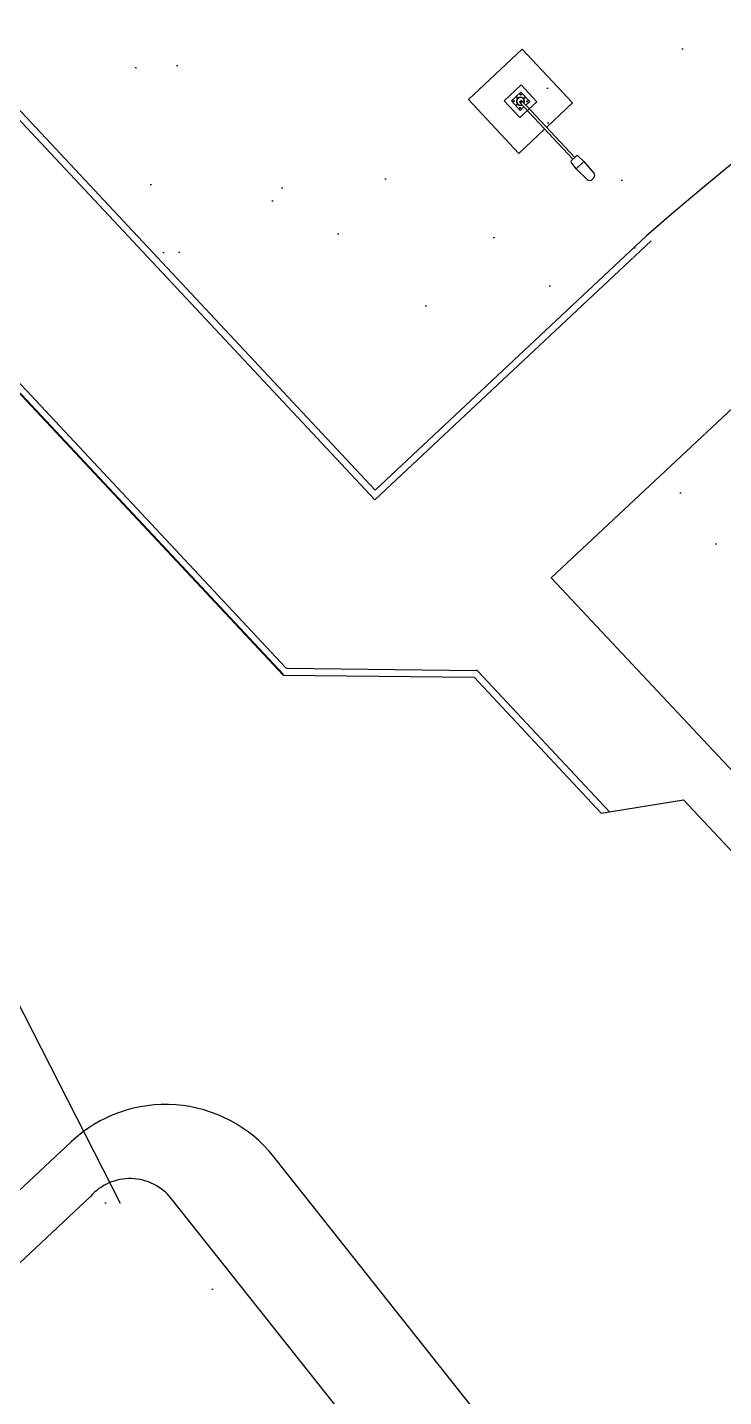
# Model space of a CAD drawing. Header units: metres. Extents: x 1796 to 2240, y -1398 to -999.
# Drawn here: x 1891.3 to 1906.41, y -1221.3 to -1191.6 of the extents above; entities that cross this region are included whole.
import ezdxf

# ---------------------------------------------------------------- set-up
doc = ezdxf.new("R2010")
doc.units = ezdxf.units.M
doc.header["$MEASUREMENT"] = 0
doc.layers.add('ARQUITETURA', color=253, linetype='CONTINUOUS')
pattern_1 = [(350.62296, (1466.5355, -762.2295), (4.08992, 4.08927), [0, -4.56, 0, -5.1, 0, -4.875]), (320.623, (1466.5355, -762.2295), (9.808834, 1.91215), [0, -2.46, 0, -4.11, 0, -1.575]), (280.623, (1464.013, -759.536), (6.39856, -6.807323), [0, -1.5, 0, -5.4, 0, -7.05]), (270.623, (1464.013, -759.536), (8.08648, -4.78256), [0, -0.75, 0, -3.54, 0, -4.05])]

msp = doc.modelspace()

# ---------------------------------------------------------------- hatches: boundary and pattern name
at = {"layer": 'ARQUITETURA'}
h = msp.add_hatch(dxfattribs=at)
h.set_pattern_fill('AR-SAND', color=116, scale=3, angle=-46.877, style=0)
h.set_pattern_definition(pattern_1)
h.paths.add_polyline_path([(1891.75, -1141.193), (1888.66, -1142.838), (1888.588, -1142.707), (1881.655, -1146.67), (1877.849, -1149.014), (1869.565, -1154.557), (1860.873, -1161.087), (1867.94, -1168.633), (1875.757, -1161.312), (1880.303, -1166.166), (1872.486, -1173.487), (1898.849, -1201.637), (1903.517, -1197.278), (1907.791, -1193.574), (1912.186, -1190.252), (1918.103, -1186.33), (1925.755, -1182.075), (1930.989, -1179.637), (1936.113, -1177.587), (1941.154, -1175.876), (1944.014, -1175.034), (1940.631, -1161.343), (1937.353, -1148.129), (1930.376, -1149.86), (1929.53, -1147.315), (1924.436, -1149.124), (1920.723, -1150.593), (1915.46, -1152.903), (1911.172, -1154.985), (1907.912, -1156.607), (1902.792, -1159.154), (1901.106, -1159.994)])
h = msp.add_hatch(dxfattribs=at)
h.set_pattern_fill('AR-SAND', color=116, scale=3, angle=-46.877, style=0)
h.set_pattern_definition(pattern_1)
h.paths.add_polyline_path([(1914.874, -1210.322), (1908.838, -1200.501), (1907.472, -1199.042), (1904.753, -1201.589), (1911.424, -1212.442)])
h = msp.add_hatch(dxfattribs=at)
h.set_pattern_fill('AR-SAND', color=116, scale=3, angle=-46.877, style=0)
h.set_pattern_definition(pattern_1)
edge = h.paths.add_edge_path()
edge.add_line((1894.706, -1241.97), (1918.345, -1267.206))
edge.add_line((1918.345, -1267.206), (1922.822, -1253.477))
edge.add_arc((1921.871, -1253.167), 1, -18.0603, 38.4582)
edge.add_line((1922.654, -1252.545), (1915.605, -1243.671))
edge.add_line((1915.605, -1243.671), (1906.39, -1239.415))
edge.add_arc((1899.581, -1236.27), 7.5, -130.539, -24.792, ccw=False)
edge = h.paths.add_edge_path()
edge.add_line((1881.291, -1227.647), (1893.575, -1240.762))
edge.add_arc((1899.581, -1236.27), 7.5, 45.659, 216.7946, ccw=False)
edge.add_line((1904.823, -1230.906), (1905.218, -1230.592))
edge.add_line((1905.218, -1230.592), (1894.427, -1217.006))
edge.add_arc((1893.527, -1217.721), 1.15, 38.4582, 128.112)
edge.add_line((1892.817, -1216.817), (1881.291, -1227.647))

# ---------------------------------------------------------------- linework, layer by layer
for p, q in [((1898.842, -1201.849), (1850.314, -1150.032)), ((1872.486, -1173.487), (1898.849, -1201.637)), ((1896.851, -1205.648), (1879.66, -1187.292)), ((1896.861, -1205.639), (1879.67, -1187.283)), ((1896.902, -1205.483), (1879.723, -1187.14)), ((1900.874, -1193.164), (1902.042, -1192.071)), ((1902.042, -1192.071), (1903.135, -1193.239)), ((1901.651, -1193.19), (1902.016, -1192.848)), ((1901.807, -1193.195), (1902.011, -1193.004)), ((1902.011, -1193.004), (1902.203, -1193.208)), ((1902.016, -1192.848), (1902.358, -1193.213)), ((1901.968, -1194.332), (1900.874, -1193.164)), ((1901.993, -1193.555), (1901.651, -1193.19)), ((1901.998, -1193.4), (1901.807, -1193.195)), ((1901.871, -1193.187), (1901.849, -1193.207)), ((1901.87, -1193.208), (1901.85, -1193.186)), ((1901.901, -1193.295), (1901.937, -1193.261)), ((1901.904, -1193.299), (1901.941, -1193.265)), ((1901.907, -1193.101), (1901.941, -1193.138)), ((1901.911, -1193.098), (1901.945, -1193.134)), ((1902.025, -1193.183), (1901.981, -1193.224)), ((1903.14, -1194.461), (1901.981, -1193.224)), ((1902.358, -1193.213), (1901.993, -1193.555)), ((1902.077, -1193.326), (1901.998, -1193.4)), ((1901.999, -1193.046), (1902.02, -1193.068)), ((1901.999, -1193.067), (1902.021, -1193.047)), ((1902.001, -1193.201), (1902.005, -1193.198)), ((1902.001, -1193.201), (1902.008, -1193.202)), ((1902.001, -1193.201), (1902.005, -1193.205)), ((1902.045, -1193.205), (1902.002, -1193.246)), ((1902.005, -1193.198), (1902.008, -1193.202)), ((1902.005, -1193.198), (1902.005, -1193.205)), ((1902.005, -1193.205), (1902.008, -1193.202)), ((1903.184, -1194.42), (1902.025, -1193.183)), ((1902.069, -1193.138), (1902.105, -1193.104)), ((1902.072, -1193.142), (1902.109, -1193.108)), ((1902.203, -1193.208), (1902.121, -1193.285)), ((1902.139, -1193.195), (1902.16, -1193.217)), ((1902.161, -1193.196), (1902.139, -1193.217)), ((1903.135, -1193.239), (1902.572, -1193.767)), ((1902.011, -1193.336), (1901.989, -1193.357)), ((1901.99, -1193.336), (1902.01, -1193.358)), ((1902.528, -1193.808), (1901.968, -1194.332)), ((1903.103, -1194.495), (1903.22, -1194.386)), ((1903.382, -1194.508), (1903.214, -1194.665)), ((1903.248, -1194.387), (1903.382, -1194.508)), ((1903.382, -1194.508), (1903.597, -1194.758)), ((1903.214, -1194.665), (1903.102, -1194.523)), ((1903.45, -1194.896), (1903.214, -1194.665)), ((1903.591, -1194.868), (1903.56, -1194.897)), ((1904.84, -1196.232), (1898.842, -1201.849)), ((1904.853, -1196.014), (1898.849, -1201.637)), ((1907.472, -1199.042), (1902.673, -1203.538)), ((1902.673, -1203.538), (1911.163, -1212.603)), ((1896.937, -1205.499), (1901.041, -1205.548)), ((1896.851, -1205.648), (1900.996, -1205.697)), ((1903.756, -1208.644), (1900.996, -1205.697)), ((1903.934, -1208.615), (1901.075, -1205.563)), ((1888.226, -1207.137), (1893.311, -1217.104)), ((1903.756, -1208.644), (1905.542, -1208.357)), ((1907.251, -1210.181), (1905.542, -1208.357)), ((1892.248, -1215.773), (1880.486, -1226.788)), ((1924.345, -1250.968), (1896.648, -1216.096)), ((1892.668, -1216.957), (1881.291, -1227.647)), ((1905.218, -1230.592), (1894.427, -1217.006))]:
    msp.add_line(p, q, dxfattribs=at)
for centre in [(1901.86, -1193.197), (1902.01, -1193.057), (1902.15, -1193.206), (1902, -1193.347)]:
    msp.add_circle(centre, 0.01, dxfattribs=at)
for centre, radius, start, end in [((1971.074, -1272.663), 101.286, 104.92615, 130.91481), ((1902.005, -1193.202), 0.09, 330.9146, 291.9545), ((1902.005, -1193.202), 0.081, 332.9698, 289.4676), ((1903.117, -1194.51), 0.02, 133.123, 223.123), ((1903.234, -1194.4), 0.02, 43.123, 133.123), ((1903.537, -1194.81), 0.08, 313.123, 40.7102), ((1903.506, -1194.839), 0.08, 225.5357, 313.123), ((1896.939, -1205.449), 0.05, 223.123, 268.12), ((1901.04, -1205.598), 0.05, 44.319, 88.5743), ((1894.299, -1217.962), 3, 38.4582, 133.123), ((1893.527, -1217.721), 1.15, 38.4582, 138.3273)]:
    msp.add_arc(centre, radius, start, end, dxfattribs=at)

doc.saveas('drawing.dxf')
